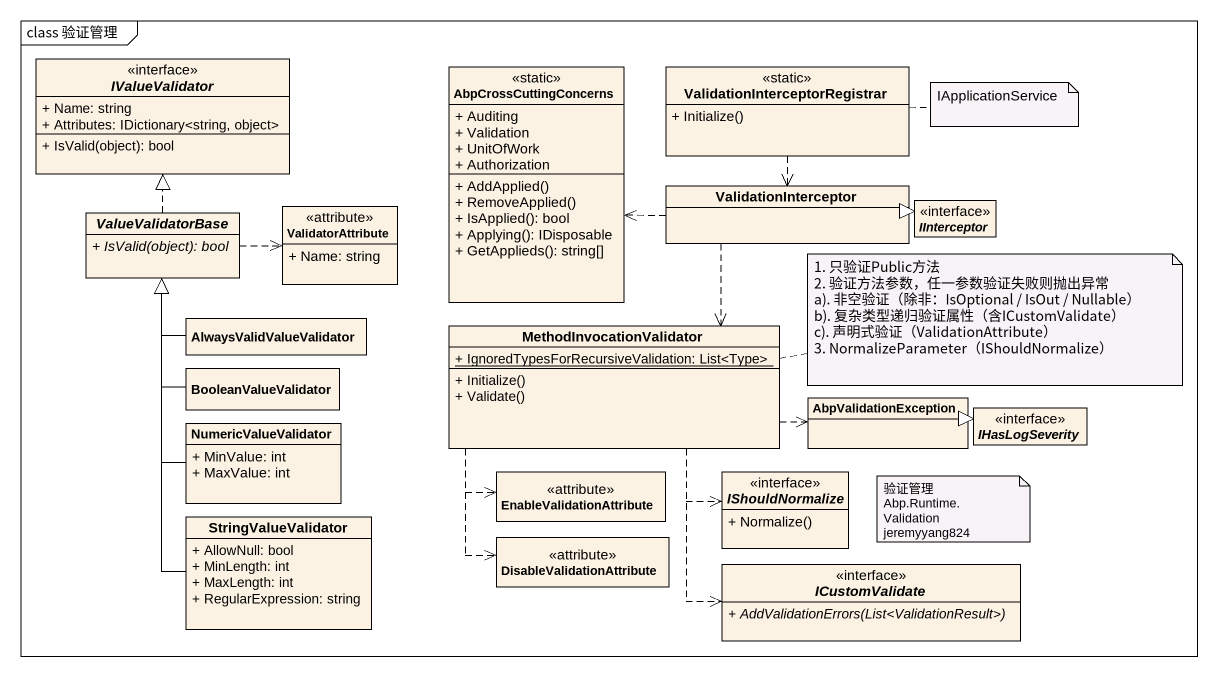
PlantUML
@startuml
mainframe class 验证管理
hide circle
hide empty members
skinparam classAttributeIconSize 0
interface IValueValidator {
  + Name: string
  + Attributes: IDictionary<string, object>
  + IsValid(object): bool
}
class AbpCrossCuttingConcerns <<static>> {
  + Auditing
  + Validation
  + UnitOfWork
  + Authorization
  + AddApplied()
  + RemoveApplied()
  + IsApplied(): bool
  + Applying(): IDisposable
  + GetApplieds(): string[]
}
class "ValidationInterceptorRegistrar" as ValidationInterceptorRegistr <<static>> {
  + Initialize()
}
abstract class ValueValidatorBase {
  {abstract} + IsValid(object): bool
}
class ValidatorAttribute <<attribute>> {
  + Name: string
}
class ValidationInterceptor
interface IInterceptor
class AlwaysValidValueValidator
class MethodInvocationValidator {
  {static} + IgnoredTypesForRecursiveValidation: List<Type>
  + Initialize()
  + Validate()
}
class BooleanValueValidator
class NumericValueValidator {
  + MinValue: int
  + MaxValue: int
}
class AbpValidationException
interface IHasLogSeverity
class EnableValidationAttribute <<attribute>>
interface IShouldNormalize {
  + Normalize()
}
class StringValueValidator {
  + AllowNull: bool
  + MinLength: int
  + MaxLength: int
  + RegularExpression: string
}
class DisableValidationAttribute <<attribute>>
interface ICustomValidate {
  {abstract} + AddValidationErrors(List<ValidationResult>)
}
ValidationInterceptorRegistr ..> ValidationInterceptor
ValueValidatorBase .up.|> IValueValidator
ValueValidatorBase .right.> ValidatorAttribute
ValidationInterceptor .left.> AbpCrossCuttingConcerns
ValidationInterceptor .right.|> IInterceptor
ValidationInterceptor ..> MethodInvocationValidator
AlwaysValidValueValidator -up-|> ValueValidatorBase
MethodInvocationValidator .right.> AbpValidationException
MethodInvocationValidator ..> EnableValidationAttribute
MethodInvocationValidator ..> IShouldNormalize
MethodInvocationValidator ..> DisableValidationAttribute
MethodInvocationValidator ..> ICustomValidate
BooleanValueValidator -up-|> ValueValidatorBase
NumericValueValidator -up-|> ValueValidatorBase
AbpValidationException .right.|> IHasLogSeverity
StringValueValidator -up-|> ValueValidatorBase
note right of ValidationInterceptorRegistr : IApplicationService
note right of MethodInvocationValidator
  1. 只验证Public方法
  2. 验证方法参数，任一参数验证失败则抛出异常
  a). 非空验证（除非：IsOptional / IsOut / Nullable）
  b). 复杂类型递归验证属性（含ICustomValidate）
  c). 声明式验证（ValidationAttribute）
  3. NormalizeParameter（IShouldNormalize）
end note
note as N3
  验证管理
  Abp.Runtime.Validation
  jeremyyang824
end note
@enduml
